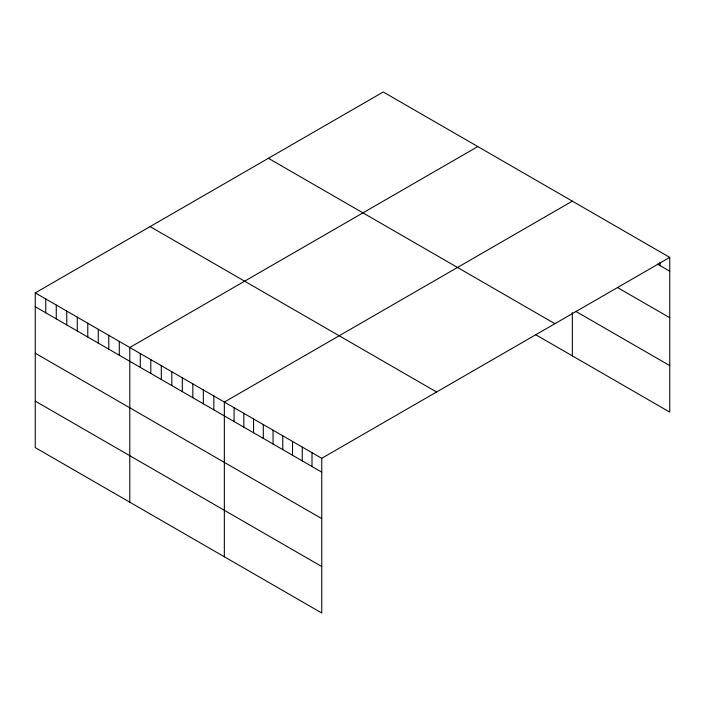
<?xml version="1.0" encoding="UTF-8"?>
<svg xmlns="http://www.w3.org/2000/svg" width="705" height="705" viewBox="0 0 705 705"><rect width="100%" height="100%" fill="white"/><g stroke="black" fill="none" stroke-linecap="round" stroke-linejoin="round"><path stroke-width="1.06" d="M35.25 292.901L321.744 458.312L321.744 613.015L35.25 447.613L35.25 292.901L383.256 91.985L669.75 257.387L669.75 412.099L535.571 334.637M477.796 146.569L129.791 347.486L129.791 502.198M572.337 201.154L224.34 402.07L224.34 556.783M321.744 458.312L669.75 257.387M657.351 264.058L669.75 271.214M617.501 287.543L669.75 317.708M575.879 311.416L669.75 365.604M268.411 158.29L554.905 323.692M150.094 226.596L436.589 392.006M35.25 306.728L321.744 472.13M35.25 353.214L321.744 518.624M35.25 401.119L321.744 566.529M660.012 262.401L660.012 265.591M572.337 312.535L572.337 355.858M312.007 452.68L312.007 466.507M302.269 447.058L302.269 460.885M292.522 441.436L292.522 455.263M282.784 435.813L282.784 449.64M273.046 430.191L273.046 444.009M263.3 424.569L263.3 438.387M253.562 418.937L253.562 432.764M243.824 413.315L243.824 427.142M234.078 407.693L234.078 421.519M213.835 396.007L213.835 409.825M203.331 389.935L203.331 403.762M192.826 383.873L192.826 397.699M182.322 377.81L182.322 391.636M171.817 371.746L171.817 385.573M161.313 365.683L161.313 379.501M150.808 359.612L150.808 373.438M140.295 353.549L140.295 367.375M119.286 341.423L119.286 355.241M108.781 335.351L108.781 349.178M98.277 329.288L98.277 343.115M87.772 323.225L87.772 337.052M77.268 317.162L77.268 330.989M66.764 311.099L66.764 324.917M56.259 305.027L56.259 318.854M45.755 298.964L45.755 312.791"/></g></svg>
